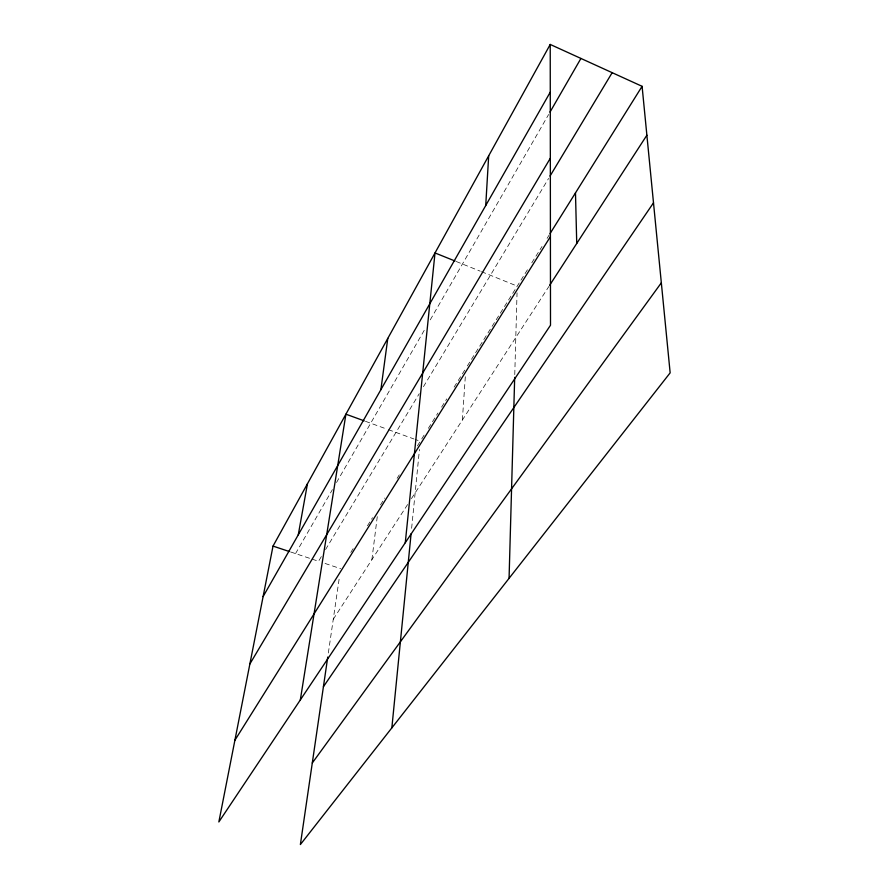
<?xml version="1.0" encoding="UTF-8"?>
<svg xmlns="http://www.w3.org/2000/svg" width="889" height="889" viewBox="0 0 889 889"><rect width="100%" height="100%" fill="white"/><g stroke="black" fill="none" stroke-linecap="round" stroke-linejoin="round"><path stroke-width="0.67" stroke-dasharray="4.45 3.33" d="M514.764 374.625L517.042 292.87M462.369 420.008L465.325 376.447M411.629 528.31L419.452 449.434M371.891 559.648L377.28 516.52M328.341 653.004L339.454 576.861M295.537 553.603L332.419 489.617M336.52 482.505L425.475 328.174M430.265 319.851L548.613 114.514M321.351 556.592L318.529 561.27L312.15 559.148M325.574 549.558L419.23 393.716M423.464 386.682L548.602 178.433M350.788 552.436L353.689 547.802M367.435 525.799L372.502 517.698M380.459 504.952L384.804 498.007M397.105 478.326L399.272 474.859M417.363 445.911L420.264 441.277L415.141 439.41M421.73 438.922L424.675 434.21M428.354 428.331L437.921 413.018M441.6 407.129L446.745 398.894M454.112 387.115L465.88 368.279M467.347 365.935L528.888 267.467M531.8 262.8L541.99 246.497M547.091 238.341L549.269 234.84M333.264 619.266L407.684 504.407M411.418 498.651L548.902 286.447M290.536 551.936L310.872 558.714M325.041 563.448L340.654 568.649M365.468 421.319L387.115 429.198M388.382 429.665L413.863 438.944M456.213 261.499L480.238 271.178M481.505 271.69L517.231 286.102"/><path stroke-width="1.33" d="M509.064 578.35L514.687 377.369M485.727 205.537L488.683 155.808M391.849 727.869L411.096 533.756M405.273 542.746L435.01 252.943L454.968 260.988M380.881 389.715L387.782 338.409M327.752 657.049L300.382 844.55L670.15 372.847L642.091 86.311L550.224 44.45L273.023 546.09L218.85 821.958L550.502 325.23L550.224 44.45M300.326 699.921L345.91 414.185L364.168 420.841M298.271 534.811L307.45 483.783M263.1 596.597L550.269 92.134M549.991 112.125L580.928 58.441M249.865 663.983L550.335 158.231M550.035 176.055L612.165 72.676M550.002 233.674L642.091 86.311M234.885 740.259L550.413 236.641M549.646 285.291L646.881 135.206M323.418 686.73L653.504 202.825M312.295 762.984L661.338 282.802M273.023 546.09L289.281 551.513M575.483 192.902L576.739 243.486"/></g></svg>
